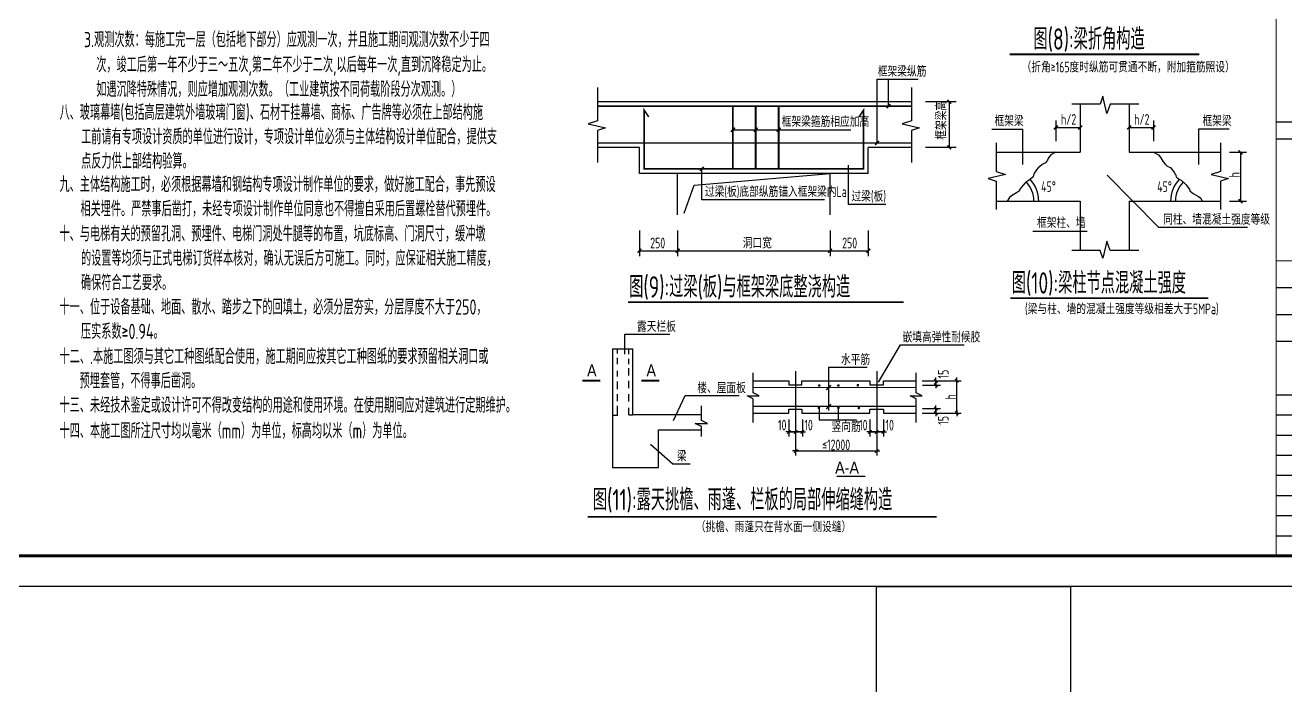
# Model space of a CAD drawing. Extents: x 2072855 to 2883818, y 17306032 to 17674225.
# Drawn here: x 2223343 to 2264666, y 17587076 to 17608740 of the extents above; entities that cross this region are included whole.
import ezdxf

# ---------------------------------------------------------------- set-up
doc = ezdxf.new("R2010")
doc.units = 0
doc.header["$LTSCALE"] = 1000
doc.header["$MEASUREMENT"] = 0
doc.linetypes.add('HIDDEN', pattern=[0.375, 0.25, -0.125])
for name, color, linetype in [('3T_WOOD', 21, 'Continuous'), ('dim', 7, 'Continuous'), ('R-tec-ysd', 1, 'Continuous'), ('TK', 4, 'Continuous'), ('图形', 2, 'Continuous'), ('文字', 4, 'Continuous'), ('沉降观测-室外', 9, 'Continuous'), ('表格', 8, 'Continuous')]:
    doc.layers.add(name, color=color, linetype=linetype)
doc.styles.add('HS', font='天和字符.shx', dxfattribs={"width": 0.7, "bigfont": '天和汉字.shx'})
doc.styles.add('TSSD_REIN', font='tssdeng.shx', dxfattribs={"width": 0.7, "bigfont": 'tssdchn.shx'})

# ---------------------------------------------------------------- blocks, each defined once
blk = doc.blocks.new('DMTK2')
blk.add_line((-10, 0), (10, 0))
at = {"const_width": 4}
blk.add_lwpolyline([(-5.7, -5.7), (5.7, 5.7)], dxfattribs=at)
blk = doc.blocks.new('_ArchTick')
at = {"color": 0, "linetype": 'ByBlock', "const_width": 0.4}
blk.add_lwpolyline([(-0.5, -0.5), (0.5, 0.5)], dxfattribs=at)
blk = doc.blocks.new('GeYuanFrame_76008807', base_point=(20.09, 4.53))
at = {"layer": 'TK'}
for p, q in [((781.09, 102.53), (851.09, 102.53)), ((781.09, 93.73), (851.09, 93.73)), ((781.09, 84.93), (803.09, 84.93)), ((781.09, 84.93), (851.09, 84.93)), ((781.09, 67.37), (851.09, 67.37)), ((781.09, 67.33), (851.09, 67.33)), ((781.09, 60.77), (851.09, 60.77)), ((781.09, 54.17), (851.09, 54.17)), ((781.09, 47.57), (851.09, 47.57)), ((781.09, 40.97), (851.09, 40.97)), ((781.09, 34.37), (851.09, 34.37)), ((781.09, 27.77), (851.09, 27.77)), ((781.09, 21.17), (851.09, 21.17)), ((781.09, 14.53), (851.09, 14.53))]:
    blk.add_line(p, q, dxfattribs=at)
blk.add_lwpolyline([(20.09, 4.53), (20.09, 598.53), (861.09, 598.53), (861.09, 4.53)], close=True, dxfattribs=at)
at = {"layer": 'TK', "const_width": 1}
blk.add_lwpolyline([(45.09, 588.53), (851.09, 588.53), (851.09, 14.53), (45.09, 14.53)], close=True, dxfattribs=at)
at = {"layer": 'TK'}
for points, const_width in [([(781.09, 588.53), (781.09, 14.53)], 0.4), ([(781.09, 156.83), (851.09, 156.83)], 0.35), ([(781.09, 111.33), (851.09, 111.33)], 0.35), ([(781.09, 67.37), (851.09, 67.37)], 0.35)]:
    blk.add_lwpolyline(points, dxfattribs=dict(at, const_width=const_width))
blk.add_lwpolyline([(781.09, 151.33), (851.09, 151.33)], dxfattribs=at)

msp = doc.modelspace()

# ---------------------------------------------------------------- linework, layer by layer
at = {"layer": 'dim', "color": 3, "linetype": 'Continuous'}
for p, q in [((2242997.8, 17598606.4), (2244470.6, 17598606.4)), ((2242997.8, 17597947.1), (2242997.8, 17598606.4)), ((2251319.9, 17597031), (2252037, 17598261.1)), ((2252037, 17598261.1), (2254121.9, 17598261.1)), ((2244596.8, 17595771.8), (2244974.3, 17596593.1)), ((2244974.3, 17596593.1), (2246750.8, 17596593.1)), ((2243841.4, 17594998.7), (2244571.9, 17594360.3)), ((2244571.9, 17594360.3), (2245140.5, 17594360.3))]:
    msp.add_line(p, q, dxfattribs=at)
at = {"layer": 'R-tec-ysd'}
msp.add_lwpolyline([(2251250.7, 17590335.3), (2257613.4, 17590335.3), (2257613.4, 17585146.4), (2251250.7, 17585146.4)], close=True, dxfattribs=at)
at = {"layer": '图形', "color": 3, "linetype": 'Continuous'}
for p, q in [((2251266.2, 17604876.9), (2251266.2, 17606967.2)), ((2251266.2, 17606967.2), (2252615.5, 17606967.2)), ((2251645.3, 17606085), (2251645.3, 17606967.2)), ((2242100.9, 17606699.2), (2242100.9, 17605606)), ((2252401.4, 17606699.2), (2252401.4, 17605606)), ((2258667.6, 17606412.7), (2258581.4, 17606153.6)), ((2258802.2, 17605845.4), (2258667.6, 17606412.7)), ((2252401.4, 17606231), (2242100.9, 17606231)), ((2253857.8, 17606231), (2252858.5, 17606231)), ((2253632.3, 17606231), (2253632.3, 17604731)), ((2258581.4, 17606153.6), (2257651.9, 17606153.6)), ((2257928.6, 17606153.6), (2257928.6, 17604570.7)), ((2258904.8, 17606153.6), (2258802.2, 17605845.4)), ((2259843.2, 17606153.6), (2258904.8, 17606153.6)), ((2259528.6, 17606153.6), (2259528.6, 17604570.7)), ((2242100.9, 17605606), (2241792.6, 17605503.4)), ((2252401.4, 17605606), (2252093.1, 17605503.4)), ((2257128.6, 17605614.1), (2257128.6, 17604933.3)), ((2260328.6, 17605614.1), (2260328.6, 17604933.3)), ((2241792.6, 17605503.4), (2242360, 17605368.8)), ((2242360, 17605368.8), (2242100.9, 17605282.6)), ((2242100.9, 17605282.6), (2242100.9, 17604240.5)), ((2246540.4, 17605312.4), (2250411.3, 17605312.4)), ((2252093.1, 17605503.4), (2252660.4, 17605368.8)), ((2252660.4, 17605368.8), (2252401.4, 17605282.6)), ((2252401.4, 17605282.6), (2252401.4, 17604240.5)), ((2255028.6, 17605333.7), (2256038, 17605333.7)), ((2256038, 17605333.7), (2256038, 17604167.3)), ((2257128.6, 17605385.3), (2257928.6, 17605385.3)), ((2259528.6, 17605385.3), (2260328.6, 17605385.3)), ((2262813.4, 17605333.7), (2261804, 17605333.7)), ((2261804, 17605333.7), (2261804, 17604167.3)), ((2243478.4, 17604731), (2242100.9, 17604731)), ((2243478.4, 17603881), (2243478.4, 17604731)), ((2250978.4, 17603881), (2250978.4, 17604731)), ((2252401.4, 17604731), (2250978.4, 17604731)), ((2253857.8, 17604731), (2252858.5, 17604731)), ((2253857.8, 17604731), (2252858.5, 17604731)), ((2255167.5, 17604885.3), (2255167.5, 17603946.9)), ((2262529.7, 17604885.3), (2262529.7, 17603946.9)), ((2255167.5, 17604570.7), (2257928.6, 17604570.7)), ((2259528.6, 17604570.7), (2262529.7, 17604570.7)), ((2262819.3, 17604570.7), (2263373.7, 17604570.7)), ((2263181.9, 17604570.7), (2263181.9, 17602970.7)), ((2250978.4, 17603881), (2243478.4, 17603881)), ((2244728.4, 17602518), (2244728.4, 17603881)), ((2245268, 17603497.3), (2249728.4, 17603881)), ((2245523.3, 17603015), (2245523.3, 17604026.9)), ((2249728.4, 17602518), (2249728.4, 17603881)), ((2250327.5, 17602862.4), (2250327.5, 17604147.7)), ((2255167.5, 17603946.9), (2255475.7, 17603844.3)), ((2262529.7, 17603946.9), (2262221.4, 17603844.3)), ((2244947.8, 17602575), (2245268, 17603497.3)), ((2255475.7, 17603844.3), (2254908.4, 17603709.7)), ((2254908.4, 17603709.7), (2255167.5, 17603623.5)), ((2255167.5, 17603623.5), (2255167.5, 17602694)), ((2258809.9, 17603820.1), (2260495.9, 17602117)), ((2262221.4, 17603844.3), (2262788.8, 17603709.7)), ((2262788.8, 17603709.7), (2262529.7, 17603623.5)), ((2262529.7, 17603623.5), (2262529.7, 17602694)), ((2249547.4, 17603015), (2245523.3, 17603015)), ((2251559.2, 17602862.4), (2250327.5, 17602862.4)), ((2255167.5, 17602970.7), (2257928.6, 17602970.7)), ((2257928.6, 17602970.7), (2257928.6, 17601353.6)), ((2259528.6, 17602970.7), (2259528.6, 17601353.6)), ((2259528.6, 17602970.7), (2262529.7, 17602970.7)), ((2262819.3, 17602970.7), (2263373.7, 17602970.7)), ((2243478.4, 17602010.3), (2243478.4, 17601165.7)), ((2244728.4, 17602010.3), (2244728.4, 17601165.7)), ((2249728.4, 17602010.3), (2249728.4, 17601165.7)), ((2250978.4, 17602010.3), (2250978.4, 17601165.7)), ((2256376, 17601990.2), (2258156.4, 17601990.2)), ((2260495.9, 17602117), (2263409.6, 17602117)), ((2258802.2, 17601661.9), (2258667.6, 17601094.6)), ((2258904.8, 17601353.6), (2258802.2, 17601661.9)), ((2243478.4, 17601345.7), (2250978.4, 17601345.7)), ((2258581.4, 17601353.6), (2257651.9, 17601353.6)), ((2258667.6, 17601094.6), (2258581.4, 17601353.6)), ((2259843.2, 17601353.6), (2258904.8, 17601353.6)), ((2242599.6, 17598130.4), (2242599.6, 17594239.2)), ((2242599.6, 17598130.4), (2243262.6, 17598130.4)), ((2242754.6, 17597971.5), (2242754.6, 17598130.4)), ((2243129.8, 17597951.8), (2243129.8, 17598130.4)), ((2243262.6, 17595962.3), (2243262.6, 17598130.4)), ((2242754.6, 17597628), (2242754.6, 17597829.7)), ((2243129.8, 17597622.5), (2243129.8, 17597797)), ((2242754.6, 17597219.1), (2242754.6, 17597409.9)), ((2243129.8, 17597251.8), (2243129.8, 17597491.7)), ((2248599, 17597389.6), (2248599, 17594640.1)), ((2249683.8, 17597524.1), (2250944, 17597524.1)), ((2249683.8, 17596108.3), (2249683.8, 17597524.1)), ((2251254.6, 17597389.6), (2251254.6, 17594630.6)), ((2242754.6, 17596804.7), (2242754.6, 17597050.1)), ((2243129.8, 17596832), (2243129.8, 17597071.9)), ((2247204.5, 17597081.7), (2248377.7, 17597081.7)), ((2248377.7, 17597081.7), (2248377.7, 17596948.9)), ((2248798.3, 17597081.7), (2251034.2, 17597081.7)), ((2248798.3, 17596948.9), (2248798.3, 17597081.7)), ((2251034.2, 17597081.7), (2251034.2, 17596948.9)), ((2251477, 17597081.7), (2252550.3, 17597081.7)), ((2251477, 17596948.9), (2251477, 17597081.7)), ((2252750.3, 17597081.7), (2253344.7, 17597081.7)), ((2252752, 17596936.6), (2253344.7, 17596936.6)), ((2252850.3, 17597081.7), (2254029.4, 17597081.7)), ((2253194.7, 17596981.7), (2253194.7, 17597181.7)), ((2253194.7, 17596946.6), (2253194.7, 17597071.7)), ((2253194.7, 17597036.6), (2253194.7, 17596836.6)), ((2253879.4, 17596981.7), (2253879.4, 17597181.7)), ((2253879.4, 17596029.8), (2253879.4, 17597071.7)), ((2242754.6, 17596406.7), (2242754.6, 17596641.1)), ((2243129.8, 17596395.8), (2243129.8, 17596635.7)), ((2242754.6, 17595940.2), (2242754.6, 17596259.5)), ((2243129.8, 17595962.3), (2243129.8, 17596194.1)), ((2249373.9, 17596175.2), (2249373.9, 17595798.5)), ((2249993.7, 17596171.6), (2249993.7, 17595798.5)), ((2252750.3, 17596019.8), (2253344.7, 17596019.8)), ((2252752, 17596164.9), (2253344.7, 17596164.9)), ((2252850.3, 17596019.8), (2254029.4, 17596019.8)), ((2253194.7, 17596064.9), (2253194.7, 17596264.9)), ((2253194.7, 17596154.9), (2253194.7, 17596029.8)), ((2253194.7, 17596119.8), (2253194.7, 17595919.8)), ((2253879.4, 17596119.8), (2253879.4, 17595919.8)), ((2242754.6, 17595940.2), (2242599.6, 17595940.2)), ((2243129.8, 17595962.3), (2243262.6, 17595962.3)), ((2245509.2, 17595962.3), (2243262.6, 17595962.3)), ((2248377.7, 17595809.2), (2248377.7, 17595250.3)), ((2248599, 17595820.8), (2248599, 17595250.3)), ((2248599, 17595820.8), (2248599, 17595250.3)), ((2248820.4, 17595809.2), (2248820.4, 17595250.3)), ((2249373.9, 17595798.5), (2250592.1, 17595798.5)), ((2251034.2, 17595809.2), (2251034.2, 17595250.3)), ((2251255.6, 17595820.8), (2251255.6, 17595250.3)), ((2251477, 17595809.2), (2251477, 17595250.3)), ((2244105, 17595475.6), (2245509.2, 17595475.6)), ((2244105, 17594239.2), (2244105, 17595475.6)), ((2248477.7, 17595400.3), (2248277.7, 17595400.3)), ((2248387.7, 17595400.3), (2248589, 17595400.3)), ((2248699, 17595400.3), (2248499, 17595400.3)), ((2248499, 17595400.3), (2248699, 17595400.3)), ((2248810.4, 17595400.3), (2248609, 17595400.3)), ((2248720.4, 17595400.3), (2248920.4, 17595400.3)), ((2251134.2, 17595400.3), (2250934.2, 17595400.3)), ((2251044.2, 17595400.3), (2251245.6, 17595400.3)), ((2251155.6, 17595400.3), (2251355.6, 17595400.3)), ((2251467, 17595400.3), (2251265.6, 17595400.3)), ((2251377, 17595400.3), (2251577, 17595400.3)), ((2248699, 17594778.2), (2248499, 17594778.2)), ((2248599, 17595150.3), (2248599, 17594628.2)), ((2248609, 17594778.2), (2251245.6, 17594778.2)), ((2251155.6, 17594778.2), (2251355.6, 17594778.2)), ((2251255.6, 17595150.3), (2251255.6, 17594628.2)), ((2242599.6, 17594239.2), (2244105, 17594239.2))]:
    msp.add_line(p, q, dxfattribs=at)
at = {"layer": '图形', "color": 1, "linetype": 'Continuous'}
msp.add_line((2251255.6, 17595820.8), (2251255.6, 17595250.3), dxfattribs=at)
at = {"layer": '图形', "color": 3, "linetype": 'Continuous'}
for points, const_width in [([(2255612.5, 17607783.9), (2261830.9, 17607783.9)], 60), ([(2246540.4, 17606085), (2246540.4, 17604026.9)], 60), ([(2247290.4, 17606085), (2247290.4, 17604026.9)], 60), ([(2248040.4, 17606085), (2248040.4, 17604026.9)], 60), ([(2255639.6, 17599786.1), (2262131.6, 17599786.1)], 60), ([(2243097.9, 17599655.1), (2252135.1, 17599655.1)], 60), ([(2249597.6, 17596774.3), (2249756.3, 17596933)], 45), ([(2253251.3, 17597025.1), (2253138.2, 17597138.2)], 40), ([(2253138.2, 17596993.1), (2253251.3, 17596880)], 40), ([(2253936, 17597025.1), (2253822.8, 17597138.2)], 40), ([(2249597.6, 17596154.8), (2249753.7, 17596311)], 45), ([(2253251.3, 17596108.3), (2253138.2, 17596221.5)], 40), ([(2253138.2, 17596076.3), (2253251.3, 17595963.2)], 40), ([(2253822.8, 17596076.3), (2253936, 17595963.2)], 40), ([(2248434.2, 17595456.9), (2248321.1, 17595343.8)], 40), ([(2248655.6, 17595456.9), (2248542.5, 17595343.8)], 40), ([(2248542.5, 17595343.8), (2248655.6, 17595456.9)], 40), ([(2248763.8, 17595343.8), (2248877, 17595456.9)], 40), ([(2251090.8, 17595456.9), (2250977.6, 17595343.8)], 40), ([(2251199, 17595343.8), (2251312.2, 17595456.9)], 40), ([(2251420.4, 17595343.8), (2251533.5, 17595456.9)], 40), ([(2248655.6, 17594834.7), (2248542.5, 17594721.6)], 40), ([(2251199, 17594721.6), (2251312.2, 17594834.7)], 40)]:
    msp.add_lwpolyline(points, dxfattribs=dict(at, const_width=const_width))
at = {"layer": '图形', "color": 3, "linetype": 'HIDDEN', "ltscale": 0.6, "const_width": 50}
for points in [[(2252401.4, 17606085), (2242100.9, 17606085)], [(2252401.4, 17604876.9), (2242100.9, 17604876.9)]]:
    msp.add_lwpolyline(points, dxfattribs=at)
at = {"layer": '图形', "color": 3, "linetype": 'Continuous', "ltscale": 0.6}
for points, const_width in [([(2250673.4, 17605731.1), (2250824.7, 17605955), (2250824.7, 17604026.9), (2243632.1, 17604026.9), (2243632.1, 17605955), (2243783.5, 17605731.1)], 50), ([(2247204.5, 17596860.4), (2252550.3, 17596860.4)], 36), ([(2247204.5, 17596241), (2252550.3, 17596241)], 36)]:
    msp.add_lwpolyline(points, dxfattribs=dict(at, const_width=const_width))
at = {"layer": '图形', "color": 3, "linetype": 'Continuous'}
for points in [[(2257128.6, 17604570.7), (2256965, 17604491.3), (2256890.9, 17604386.5), (2256851.6, 17604310.2), (2256783.7, 17604230), (2256684.9, 17604174.4), (2256588.4, 17604090.3), (2256552, 17604059.5), (2256490.2, 17603991.6), (2256446.7, 17603929.9), (2256410.6, 17603851.3), (2256379.7, 17603765), (2256305.7, 17603697.1), (2256224.1, 17603633.8), (2256155.7, 17603603), (2256120.9, 17603572.1), (2256059.2, 17603491.9), (2255952.4, 17603362.4), (2255933.2, 17603311.3), (2255833.2, 17603240.7), (2255669.1, 17603146.4), (2255610.4, 17603091.6), (2255528.6, 17602970.7)], [(2260328.6, 17604570.7), (2260492.2, 17604491.3), (2260566.3, 17604386.5), (2260650.2, 17604253.7), (2260718.1, 17604173.4), (2260772.3, 17604117.9), (2260882.2, 17604068.1), (2260942.9, 17603992.7), (2261004.6, 17603924.8), (2261029.3, 17603863.1), (2261046.6, 17603851.3), (2261077.4, 17603765), (2261151.5, 17603697.1), (2261233.1, 17603660.5), (2261362.8, 17603536.1), (2261397.5, 17603505.3), (2261459.3, 17603425.1), (2261504.8, 17603362.4), (2261523.9, 17603311.3), (2261624, 17603219.6), (2261807.3, 17603119.7), (2261878.5, 17603064.8), (2261928.6, 17602970.7)], [(2247204.5, 17595711.8), (2247204.5, 17596482.1), (2247004.5, 17596582.1), (2247404.5, 17596582.1), (2247204.5, 17596682.1), (2247204.5, 17597344.3)], [(2252550.3, 17595711.8), (2252550.3, 17596482.1), (2252350.3, 17596582.1), (2252750.3, 17596582.1), (2252550.3, 17596682.1), (2252550.3, 17597344.3)], [(2245509.2, 17595254.9), (2245509.2, 17595581.6), (2245309.2, 17595681.6), (2245709.2, 17595681.6), (2245509.2, 17595781.6), (2245509.2, 17596256.7)]]:
    msp.add_lwpolyline(points, dxfattribs=at)
at = {"layer": '图形', "color": 3, "linetype": 'Continuous', "const_width": 42.5}
for points in [[(2249352.4, 17596924.8, 1), (2249394.9, 17596924.8, 1)], [(2249978.2, 17596924.8, 1), (2250020.7, 17596924.8, 1)], [(2250616.5, 17596931.1, 1), (2250659, 17596931.1, 1)], [(2249339.8, 17596192.1, 1), (2249382.3, 17596192.1, 1)], [(2249978.2, 17596192.1, 1), (2250020.7, 17596192.1, 1)], [(2250648.1, 17596185.8, 1), (2250690.6, 17596185.8, 1)]]:
    msp.add_lwpolyline(points, format="xyb", close=True, dxfattribs=at)
at = {"layer": '图形', "color": 3, "linetype": 'Continuous'}
for centre, radius, start, end in [((2255528.6, 17602970.7), 881.5, 0, 45.27278), ((2255528.6, 17602970.7), 1040.9, 0, 43.1864), ((2261928.6, 17602970.7), 1040.9, 136.8136, 180), ((2261928.6, 17602970.7), 881.5, 135.12723, 180)]:
    msp.add_arc(centre, radius, start, end, dxfattribs=at)
at = {"layer": '文字'}
for p, q in [((2248377.7, 17596948.9), (2248798.3, 17596948.9)), ((2251034.2, 17596948.9), (2251477, 17596948.9)), ((2247204.5, 17596019.8), (2248377.7, 17596019.8)), ((2248377.7, 17596152.5), (2248798.3, 17596152.5)), ((2248377.7, 17596019.8), (2248377.7, 17596152.5)), ((2248798.3, 17596152.5), (2248798.3, 17596019.8)), ((2248798.3, 17596019.8), (2251034.2, 17596019.8)), ((2251034.2, 17596019.8), (2251034.2, 17596152.5)), ((2251034.2, 17596152.5), (2251477, 17596152.5)), ((2251477, 17596152.5), (2251477, 17596019.8)), ((2251477, 17596019.8), (2252550.3, 17596019.8))]:
    msp.add_line(p, q, dxfattribs=at)
at = {"layer": '文字', "const_width": 60}
for points in [[(2241601, 17597081.1), (2242194.7, 17597081.1)], [(2243540.9, 17597081.1), (2244134.6, 17597081.1)]]:
    msp.add_lwpolyline(points, dxfattribs=at)
at = {"layer": '文字', "color": 3, "const_width": 45}
msp.add_lwpolyline([(2249941, 17593940.9), (2250886.8, 17593940.9)], dxfattribs=at)
at = {"layer": '沉降观测-室外', "color": 3, "linetype": 'Continuous', "const_width": 60}
msp.add_lwpolyline([(2241783.2, 17592619), (2253220.7, 17592619)], dxfattribs=at)

# ---------------------------------------------------------------- block references
at = {"layer": '3T_WOOD', "xscale": 100, "yscale": 100, "zscale": 100}
msp.add_blockref('GeYuanFrame_76008807', (2188250.7, 17590335.3), dxfattribs=at)
at = {"layer": '图形', "color": 3, "linetype": 'Continuous', "xscale": 10, "yscale": 10, "zscale": 10, "rotation": 180}
msp.add_blockref('DMTK2', (2251255.6, 17595400.3), dxfattribs=at)
at = {"layer": '表格', "color": 3, "linetype": 'Continuous', "xscale": 127, "yscale": 127, "zscale": 127}
for p, rotation in [((2251645.3, 17606085), 180), ((2253632.3, 17606231), 90), ((2246540.4, 17605312.4), 180), ((2247290.4, 17605312.4), 180), ((2248040.4, 17605312.4), 180), ((2251266.2, 17604876.9), 180), ((2253632.3, 17604731), 90), ((2253632.3, 17604731), 90), ((2263181.9, 17604570.7), 270), ((2245523.3, 17604026.9), 180), ((2263181.9, 17602970.7), 270), ((2243478.4, 17601345.7), 180), ((2244728.4, 17601345.7), 180), ((2249728.4, 17601345.7), 180), ((2250978.4, 17601345.7), 180)]:
    msp.add_blockref('_ArchTick', p, dxfattribs=dict(at, rotation=rotation))
for p in [(2257128.6, 17605385.3), (2257928.6, 17605385.3), (2259528.6, 17605385.3), (2260328.6, 17605385.3)]:
    msp.add_blockref('_ArchTick', p, dxfattribs=at)

# ---------------------------------------------------------------- texts
at = {"layer": '图形', "color": 3, "linetype": 'Continuous', "style": 'TSSD_REIN', "width": 0.7}
for s, height, p in [('图(8):梁折角构造', 700, (2256393.3, 17607936.2)), ('框架梁纵筋', 350, (2251292.4, 17607051.2)), ('（折角\x93165度时纵筋可贯通不断，附加箍筋照设）', 350, (2256006.8, 17607191.2)), ('框架梁箍筋相应加高', 350, (2248142.5, 17605403.5)), ('框架梁', 350, (2255117.5, 17605428.8)), ('h/2', 350, (2257296.2, 17605476.4)), ('h/2', 350, (2259696.2, 17605476.4)), ('框架梁', 350, (2261935.6, 17605428.8)), ('过梁(板)底部纵筋锚入框架梁内La', 350, (2245625.4, 17603106.1)), ('45%%d', 350, (2256647.8, 17603273.5)), ('45%%d', 350, (2260451.9, 17603273.5)), ('过梁(板)', 350, (2250429.6, 17602953.5)), ('框架柱、墙', 350, (2256511.9, 17602085.3)), ('同柱、墙混凝土强度等级', 350, (2260644.9, 17602196.4)), ('洞口宽', 350, (2246864.9, 17601421.7)), ('250', 350, (2243831.7, 17601421.7)), ('250', 350, (2250124.2, 17601421.7)), ('图(9):过梁(板)与框架梁底整浇构造', 700, (2243141.6, 17599807.4)), ('图(10):梁柱节点混凝土强度', 700, (2255683.4, 17599938.3)), ('(梁与柱、墙的混凝土强度等级相差大于5MPa)', 350, (2256118.8, 17599261.7)), ('露天栏板', 350, (2243398, 17598683)), ('嵌填高弹性耐候胶', 350, (2252102.7, 17598337.6)), ('水平筋', 350, (2250083.9, 17597600.7)), ('楼、屋面板', 350, (2245374.4, 17596669.6)), ('竖向筋', 350, (2249777.6, 17595397.5)), ('梁', 350, (2244707.9, 17594436.8))]:
    msp.add_text(s, height=height, dxfattribs=at).set_placement(p)
for s, p in [('框架梁高', (2253544.4, 17604984.2)), ('h', (2263156.2, 17603749.1))]:
    msp.add_text(s, height=350, rotation=90, dxfattribs=at).set_placement(p)
at = {"layer": '图形', "color": 3, "linetype": 'Continuous', "char_height": 350, "attachment_point": 5, "rotation": 90, "style": 'TSSD_REIN'}
for s, insert in [('\\A1;15', (2253437.7, 17597298.4)), ('\\A1;h', (2253679.4, 17596550.7)), ('\\A1;15', (2253437.7, 17595779.7))]:
    msp.add_mtext(s, dxfattribs=dict(at, insert=insert))
at = {"layer": '图形', "color": 3, "linetype": 'Continuous', "char_height": 350, "attachment_point": 5, "style": 'TSSD_REIN'}
for s, insert in [('\\A1;10', (2248157.8, 17595625.3)), ('\\A1;10', (2249022.9, 17595625.3)), ('\\A1;10', (2250816.6, 17595625.3)), ('\\A1;10', (2251681.7, 17595625.3)), ('\\A1;≤12000', (2249927.3, 17594978.2))]:
    msp.add_mtext(s, dxfattribs=dict(at, insert=insert))
at = {"layer": '文字', "linetype": 'Continuous', "style": 'TSSD_REIN', "width": 0.7}
for s, p in [('3.观测次数：每施工完一层（包括地下部分）应观测一次，并且施工期间观测次数不少于四', (2225267.9, 17608017.6)), ('次，竣工后第一年不少于三～五次,第二年不少于二次,以后每年一次,直到沉降稳定为止。', (2225672, 17607196.2)), ('如遇沉降特殊情况，则应增加观测次数。（工业建筑按不同荷载阶段分次观测。）', (2225672, 17606388.1)), ('八、玻璃幕墙(包括高层建筑外墙玻璃门窗)、石材干挂幕墙、商标、广告牌等必须在上部结构施', (2224467.9, 17605633.1)), (' 工前请有专项设计资质的单位进行设计，专项设计单位必须与主体结构设计单位配合，提供支', (2224963.5, 17604833.1)), (' 点反力供上部结构验算。', (2224963.5, 17604033.1)), ('九、主体结构施工时，必须根据幕墙和钢结构专项设计制作单位的要求，做好施工配合，事先预设', (2224467.9, 17603268.6)), (' 相关埋件。严禁事后凿打，未经专项设计制作单位同意也不得擅自采用后置螺栓替代预埋件。', (2224941, 17602468.6)), ('十、与电梯有关的预留孔洞、预埋件、电梯门洞处牛腿等的布置，坑底标高、门洞尺寸，缓冲墩', (2224467.9, 17601648.6)), (' 的设置等均须与正式电梯订货样本核对，确认无误后方可施工。同时，应保证相关施工精度，', (2224958.6, 17600848.6)), (' 确保符合工艺要求。', (2224958.6, 17600048.6)), ('十一、位于设备基础、地面、散水、踏步之下的回填土，必须分层夯实，分层厚度不大于250，', (2224467.9, 17599248.6)), (' 压实系数≥0.94。', (2224958.6, 17598448.6)), ('十二、.本施工图须与其它工种图纸配合使用，施工期间应按其它工种图纸的要求预留相关洞口或', (2224467.9, 17597627.4)), (' 预埋套管，不得事后凿洞。', (2224914, 17596827.4)), ('十三、未经技术鉴定或设计许可不得改变结构的用途和使用环境。在使用期间应对建筑进行定期维护。', (2224467.9, 17596028.5)), ('十四、本施工图所注尺寸均以毫米（mm）为单位，标高均以米（m）为单位。', (2224467.9, 17595188.4))]:
    msp.add_text(s, height=500, dxfattribs=at).set_placement(p)
at = {"layer": '文字', "style": 'HS', "width": 0.875}
for s, p in [('A', (2241760.7, 17597219.4)), ('A', (2243707.7, 17597219.4)), ('A-A', (2249894, 17594029.9))]:
    msp.add_text(s, height=400, dxfattribs=at).set_placement(p)
at = {"layer": '沉降观测-室外', "color": 3, "linetype": 'Continuous', "style": 'TSSD_REIN', "width": 0.7}
for s, height, p in [('图(11):露天挑檐、雨蓬、栏板的局部伸缩缝构造', 700, (2241951.8, 17592829.5)), ('（挑檐、雨蓬只在背水面一侧设缝）', 350, (2245324.8, 17592113.8))]:
    msp.add_text(s, height=height, dxfattribs=at).set_placement(p)

doc.saveas('drawing.dxf')
